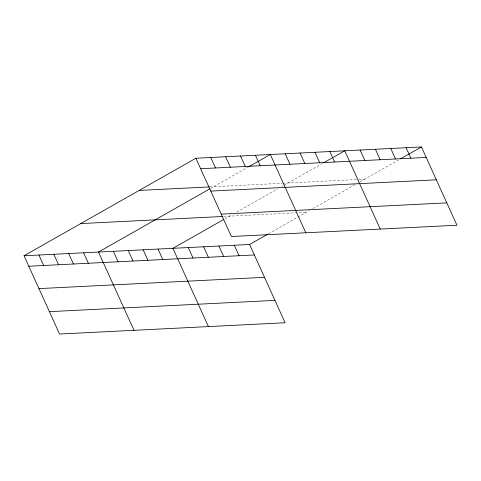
<?xml version="1.0" encoding="UTF-8"?>
<svg xmlns="http://www.w3.org/2000/svg" width="481" height="481" viewBox="0 0 481 481"><rect width="100%" height="100%" fill="white"/><g stroke="black" fill="none" stroke-linecap="round" stroke-linejoin="round"><path stroke-width="0.36" stroke-dasharray="2.4 1.8" d="M210.365 188.546L248.154 167.099M225.066 218.729L232.227 214.664M236.766 212.085L277.663 188.877M282.209 186.297L283.507 185.564M284.157 185.191L322.595 163.378M268.518 233.76L309.566 210.462M312.812 208.622L355.008 184.674M360.197 181.728L398.635 159.914M209.89 186.893L282.094 183.279M282.84 183.243L358.171 179.479M358.898 179.443L364.742 179.148M223.671 216.438L306.319 212.307"/><path stroke-width="0.72" d="M24.05 255.766L249.615 244.486L285.125 322.757L59.554 334.036L24.05 255.766L195.875 158.243L421.446 146.964L456.95 225.234L231.385 236.514L195.875 158.243M209.716 188.913L98.485 252.044L133.995 330.315M248.809 166.727L270.316 154.521L305.82 232.792M223.761 219.468L172.926 248.322L208.429 326.593M323.893 162.638L344.751 150.8L380.255 229.07M249.615 244.486L267.214 234.5M400.589 158.802L421.446 146.964M200.631 168.717L426.196 157.437M139.177 190.428L209.145 186.929M210.774 191.089L436.345 179.81M221.236 214.141L446.801 202.862M80.754 223.581L222.186 216.51M28.8 266.24L254.371 254.96M38.949 288.612L264.52 277.333M49.405 311.658L274.976 300.385M406.108 147.733L410.858 158.207M390.77 148.503L395.52 158.97M375.427 149.266L380.182 159.74M360.089 150.036L364.845 160.51M329.864 151.545L334.614 162.019M314.977 152.291L319.727 162.764M300.09 153.036L304.84 163.51M285.203 153.776L289.953 164.249M255.429 155.267L260.179 165.741M240.542 156.012L245.292 166.486M225.655 156.758L230.405 167.226M210.762 157.497L215.518 167.971M234.277 245.256L239.033 255.724M218.939 246.019L223.689 256.493M203.601 246.789L208.351 257.263M188.263 247.553L193.013 258.026M158.039 249.068L162.788 259.536M143.152 249.807L147.901 260.281M128.265 250.553L133.015 261.027M113.378 251.298L118.128 261.772M83.598 252.784L88.354 263.257M68.711 253.529L73.461 264.003M53.824 254.275L58.574 264.748M38.937 255.02L43.687 265.494"/></g></svg>
